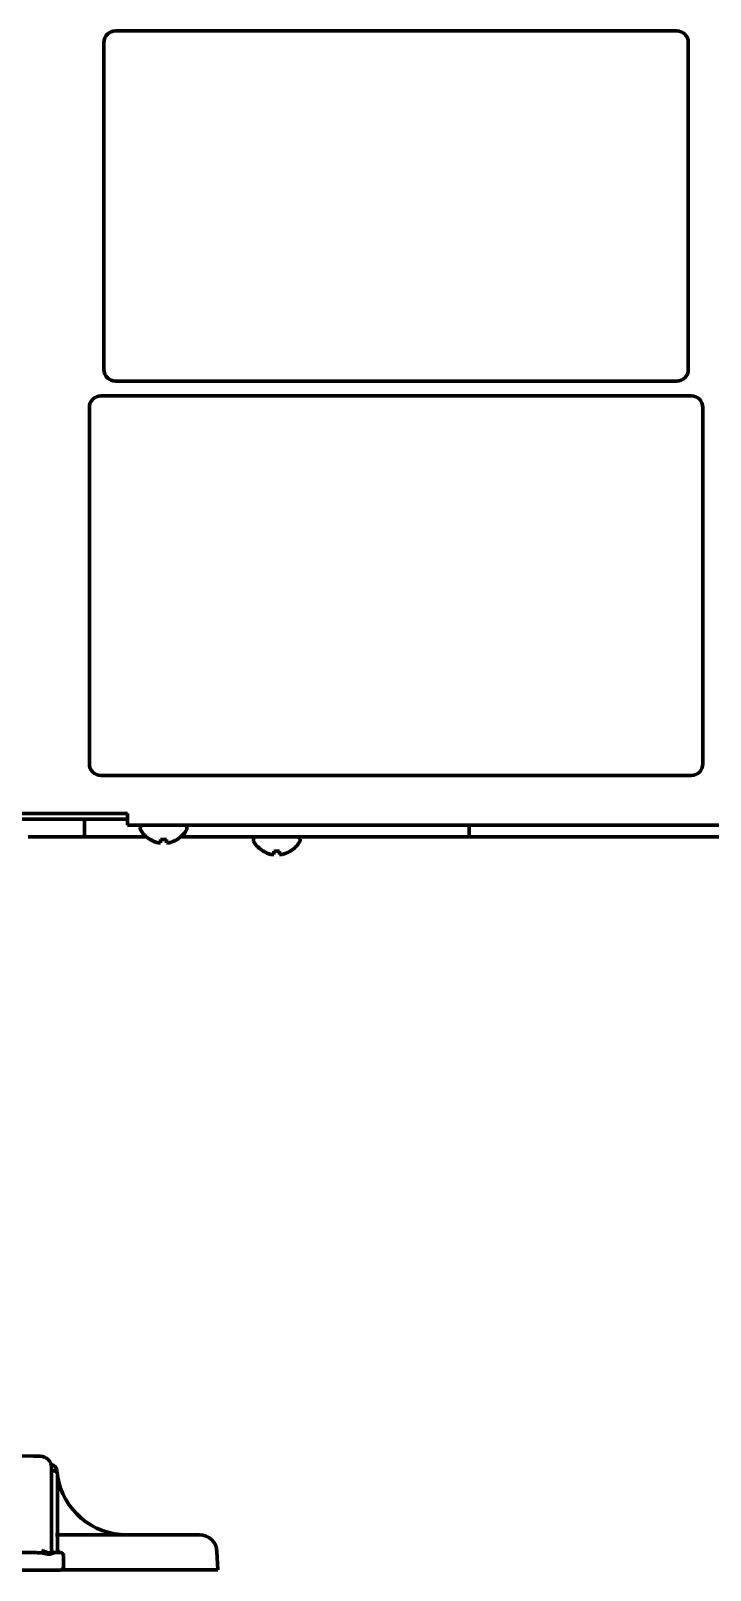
# Model space of a CAD drawing. Header units: inches. Extents: x -3077 to 7201, y 316 to 5463.
# Drawn here: x 1230 to 1346.3, y 1905.2 to 2168.8 of the extents above; entities that cross this region are included whole.
import ezdxf

# ---------------------------------------------------------------- set-up
doc = ezdxf.new("R2010")
doc.units = ezdxf.units.IN

msp = doc.modelspace()

# ---------------------------------------------------------------- linework, layer by layer
at = {"linetype": 'Continuous', "lineweight": 70}
for p, q in [((1242.56, 2166.76), (1242.56, 2110.76)), ((1340.56, 2168.76), (1244.56, 2168.76)), ((1342.56, 2110.76), (1342.56, 2166.76)), ((1244.56, 2108.76), (1340.56, 2108.76)), ((1343.06, 2106.26), (1242.06, 2106.26)), ((1240.06, 2104.26), (1240.06, 2043.26)), ((1345.06, 2043.26), (1345.06, 2104.26)), ((1242.06, 2041.26), (1343.06, 2041.26)), ((1246.56, 2034.76), (1226.56, 2034.76)), ((1246.56, 2034.76), (1246.56, 2032.76)), ((1246.57, 2033.76), (1075.56, 2033.76)), ((1239.2, 2033.76), (1239.2, 2030.76)), ((1825.76, 2032.76), (1246.56, 2032.76)), ((1248.76, 2032.36), (1248.76, 2032.16)), ((1256.76, 2032.16), (1256.76, 2032.36)), ((1305.04, 2032.76), (1305.04, 2030.76)), ((1229.61, 2030.76), (1231.2, 2030.76)), ((1231.2, 2030.76), (1239.2, 2030.76)), ((1239.2, 2030.76), (1242.2, 2030.76)), ((1242.2, 2030.76), (1249.81, 2030.76)), ((1250.46, 2030.28), (1250.46, 2030.31)), ((1255.06, 2030.31), (1255.06, 2030.28)), ((1255.71, 2030.76), (1302.04, 2030.76)), ((1268.12, 2030.36), (1268.12, 2030.16)), ((1276.12, 2030.16), (1276.12, 2030.36)), ((1302.04, 2030.76), (1305.04, 2030.76)), ((1305.04, 2030.76), (1313.04, 2030.76)), ((1313.04, 2030.76), (1382.54, 2030.76)), ((1269.82, 2028.28), (1269.82, 2028.31)), ((1274.42, 2028.31), (1274.42, 2028.28)), ((1217.16, 1924.99), (1230.46, 1924.75)), ((1230.46, 1924.75), (1231.63, 1924.73)), ((1233.6, 1922.73), (1233.6, 1908.58)), ((1234.1, 1922.21), (1233.85, 1922.21)), ((1234.6, 1921.71), (1234.6, 1921.46)), ((1234.6, 1921.46), (1234.6, 1908.71)), ((1234.28, 1911.26), (1258.9, 1911.26)), ((1219.95, 1908.21), (1230.97, 1908.21)), ((1234.1, 1908.21), (1235.06, 1908.21)), ((1262.06, 1905.26), (1261.89, 1908.41)), ((1235.61, 1905.71), (1235.61, 1907.71)), ((1235.11, 1905.21), (1174.11, 1905.21)), ((1235.33, 1905.26), (1262.06, 1905.26))]:
    msp.add_line(p, q, dxfattribs=at)
for centre, radius, start, end in [((1244.56, 2166.76), 2, 90, 180), ((1340.56, 2166.76), 2, 0, 90), ((1244.56, 2110.76), 2, 180, 270), ((1340.56, 2110.76), 2, 270, 0), ((1242.06, 2104.26), 2, 90, 180), ((1343.06, 2104.26), 2, 0, 90), ((1242.06, 2043.26), 2, 180, 270), ((1343.06, 2043.26), 2, 270, 0), ((1249.16, 2032.36), 0.4, 90, 180), ((1249.16, 2032.16), 0.4, 180, 210.3012), ((1256.36, 2032.36), 0.4, 0, 90), ((1256.36, 2032.16), 0.4, 329.6988, 0), ((1252.96, 2034.38), 4.8, 210.3012, 238.4186), ((1252.76, 2034.06), 3.78, 262.3959, 269.9965), ((1252.76, 2034.06), 3.78, 270.0035, 277.6041), ((1252.56, 2034.38), 4.8, 301.5837, 329.6988), ((1268.52, 2030.36), 0.4, 90, 180), ((1268.52, 2030.16), 0.4, 180, 210.3012), ((1272.32, 2032.38), 4.8, 210.3012, 238.4186), ((1271.92, 2032.38), 4.8, 301.5837, 329.6988), ((1275.72, 2030.36), 0.4, 0, 90), ((1275.72, 2030.16), 0.4, 329.6988, 0), ((1272.12, 2032.06), 3.78, 262.3959, 269.9965), ((1272.12, 2032.06), 3.78, 270.0035, 277.6041), ((1231.6, 1922.73), 2, 0, 89), ((1233.48, 1922.26), 1, 4.4117, 87.3615), ((1233.85, 1922.46), 0.25, 180, 270), ((1234.1, 1921.71), 0.5, 0, 90), ((1246.44, 1923.26), 12, 184.4117, 186.074), ((1246.44, 1923.26), 12, 189.1712, 270), ((1258.9, 1908.26), 3, 3, 90), ((1234.1, 1908.71), 0.5, 180, 270), ((1235.1, 1908.71), 0.5, 180, 270), ((1235.11, 1907.71), 0.5, 0, 90), ((1235.11, 1905.71), 0.5, 270, 0)]:
    msp.add_arc(centre, radius, start, end, dxfattribs=at)
msp.add_ellipse((1235.06, 1908.71), major_axis=(0, -0.5), ratio=0.961623, start_param=4.712389, end_param=6.283185, dxfattribs=at)
for points, knots in [([(1250.46, 2030.31), (1250.66, 2030.19), (1250.87, 2030.08), (1251.2, 2029.94), (1251.31, 2029.9), (1251.53, 2029.82), (1251.64, 2029.79), (1251.76, 2029.76)], [0, 0, 0, 0, 0.5, 0.5, 0.75, 0.75, 1, 1, 1, 1]), ([(1253.26, 2030.31), (1253.26, 2030.19), (1253.26, 2030.08), (1253.26, 2029.94), (1253.26, 2029.9), (1253.26, 2029.82), (1253.26, 2029.79), (1253.26, 2029.76)], [0, 0, 0, 0, 0.5, 0.5, 0.75, 0.75, 1, 1, 1, 1]), ([(1269.82, 2028.31), (1270.02, 2028.19), (1270.23, 2028.08), (1270.56, 2027.94), (1270.67, 2027.9), (1270.89, 2027.82), (1271, 2027.79), (1271.12, 2027.76)], [0, 0, 0, 0, 0.5, 0.5, 0.75, 0.75, 1, 1, 1, 1]), ([(1272.62, 2028.31), (1272.62, 2028.19), (1272.62, 2028.08), (1272.62, 2027.94), (1272.62, 2027.9), (1272.62, 2027.82), (1272.62, 2027.79), (1272.62, 2027.76)], [0, 0, 0, 0, 0.5, 0.5, 0.75, 0.75, 1, 1, 1, 1]), ([(1231.98, 1908.14), (1231.89, 1908.16), (1231.81, 1908.17), (1231.65, 1908.18), (1231.56, 1908.19), (1231.39, 1908.2), (1231.31, 1908.2), (1231.14, 1908.2), (1231.06, 1908.21), (1230.97, 1908.21)], [0, 0, 0, 0, 0.25, 0.25, 0.5, 0.5, 0.75, 0.75, 1, 1, 1, 1]), ([(1233.6, 1908.58), (1233.6, 1908.54), (1233.59, 1908.5), (1233.56, 1908.44), (1233.55, 1908.42), (1233.52, 1908.37), (1233.5, 1908.35), (1233.46, 1908.31), (1233.44, 1908.29), (1233.4, 1908.26), (1233.37, 1908.24), (1233.33, 1908.22), (1233.31, 1908.21), (1233.28, 1908.2), (1233.26, 1908.2), (1233.21, 1908.18), (1233.18, 1908.18), (1233.1, 1908.18), (1233.06, 1908.18), (1232.97, 1908.2), (1232.93, 1908.21), (1232.84, 1908.24), (1232.79, 1908.25), (1232.69, 1908.29), (1232.64, 1908.31), (1232.53, 1908.35), (1232.47, 1908.37), (1232.35, 1908.42), (1232.29, 1908.44), (1232.11, 1908.5), (1231.98, 1908.54), (1231.84, 1908.58)], [0, 0, 0, 0, 0.125, 0.125, 0.1875, 0.1875, 0.25, 0.25, 0.3125, 0.3125, 0.375, 0.375, 0.40625, 0.40625, 0.4375, 0.4375, 0.5, 0.5, 0.5625, 0.5625, 0.625, 0.625, 0.6875, 0.6875, 0.75, 0.75, 0.8125, 0.8125, 0.875, 0.875, 1, 1, 1, 1]), ([(1233.86, 1908.14), (1233.83, 1908.12), (1233.8, 1908.1), (1233.71, 1908.06), (1233.66, 1908.04), (1233.55, 1908), (1233.48, 1907.98), (1233.4, 1907.96), (1233.38, 1907.96), (1233.35, 1907.95), (1233.33, 1907.95), (1233.27, 1907.94), (1233.23, 1907.94), (1233.15, 1907.94), (1233.11, 1907.94), (1233.03, 1907.95), (1232.98, 1907.96), (1232.85, 1907.98), (1232.75, 1908), (1232.6, 1908.03), (1232.55, 1908.04), (1232.44, 1908.06), (1232.38, 1908.07), (1232.22, 1908.1), (1232.1, 1908.12), (1231.98, 1908.14)], [0, 0, 0, 0, 0.125, 0.125, 0.25, 0.25, 0.375, 0.375, 0.40625, 0.40625, 0.4375, 0.4375, 0.5, 0.5, 0.5625, 0.5625, 0.625, 0.625, 0.75, 0.75, 0.8125, 0.8125, 0.875, 0.875, 1, 1, 1, 1]), ([(1234.1, 1908.21), (1234.06, 1908.21), (1234.02, 1908.2), (1233.97, 1908.19), (1233.95, 1908.18), (1233.91, 1908.17), (1233.89, 1908.16), (1233.86, 1908.14)], [0, 0, 0, 0, 0.5, 0.5, 0.75, 0.75, 1, 1, 1, 1]), ([(1235.08, 1908.21), (1235.08, 1908.21), (1235.08, 1908.21), (1235.07, 1908.21), (1235.07, 1908.21), (1235.06, 1908.21)], [0, 0, 0, 0, 0.5, 0.5, 1, 1, 1, 1])]:
    msp.add_open_spline(points, degree=3, knots=knots, dxfattribs=at)
for points in [[(1251.76, 2029.76), (1251.79, 2029.76), (1251.84, 2029.75), (1251.91, 2029.75), (1251.98, 2029.74), (1252.05, 2029.74), (1252.12, 2029.75), (1252.19, 2029.75), (1252.24, 2029.76), (1252.26, 2029.76)], [(1252.26, 2029.76), (1252.26, 2029.77), (1252.26, 2029.8), (1252.26, 2029.85), (1252.26, 2029.91), (1252.26, 2029.97), (1252.26, 2030.04), (1252.26, 2030.11), (1252.26, 2030.2), (1252.26, 2030.27), (1252.26, 2030.31)], [(1253.26, 2029.76), (1253.28, 2029.76), (1253.33, 2029.75), (1253.4, 2029.75), (1253.47, 2029.74), (1253.54, 2029.74), (1253.62, 2029.75), (1253.69, 2029.75), (1253.74, 2029.76), (1253.76, 2029.76)], [(1253.76, 2029.76), (1253.81, 2029.77), (1253.92, 2029.8), (1254.08, 2029.85), (1254.24, 2029.91), (1254.4, 2029.97), (1254.55, 2030.04), (1254.71, 2030.11), (1254.87, 2030.2), (1255, 2030.27), (1255.06, 2030.31)], [(1271.12, 2027.76), (1271.15, 2027.76), (1271.2, 2027.75), (1271.27, 2027.75), (1271.34, 2027.74), (1271.41, 2027.74), (1271.48, 2027.75), (1271.55, 2027.75), (1271.6, 2027.76), (1271.62, 2027.76)], [(1271.62, 2027.76), (1271.62, 2027.77), (1271.62, 2027.8), (1271.62, 2027.85), (1271.62, 2027.91), (1271.62, 2027.97), (1271.62, 2028.04), (1271.62, 2028.11), (1271.62, 2028.2), (1271.62, 2028.27), (1271.62, 2028.31)], [(1272.62, 2027.76), (1272.64, 2027.76), (1272.69, 2027.75), (1272.76, 2027.75), (1272.83, 2027.74), (1272.9, 2027.74), (1272.98, 2027.75), (1273.05, 2027.75), (1273.1, 2027.76), (1273.12, 2027.76)], [(1273.12, 2027.76), (1273.17, 2027.77), (1273.28, 2027.8), (1273.44, 2027.85), (1273.6, 2027.91), (1273.76, 2027.97), (1273.91, 2028.04), (1274.07, 2028.11), (1274.23, 2028.2), (1274.36, 2028.27), (1274.42, 2028.31)], [(1235.1, 1908.21), (1235.09, 1908.21), (1235.09, 1908.21), (1235.08, 1908.21)]]:
    msp.add_open_spline(points, degree=3, dxfattribs=at)

doc.saveas('drawing.dxf')
